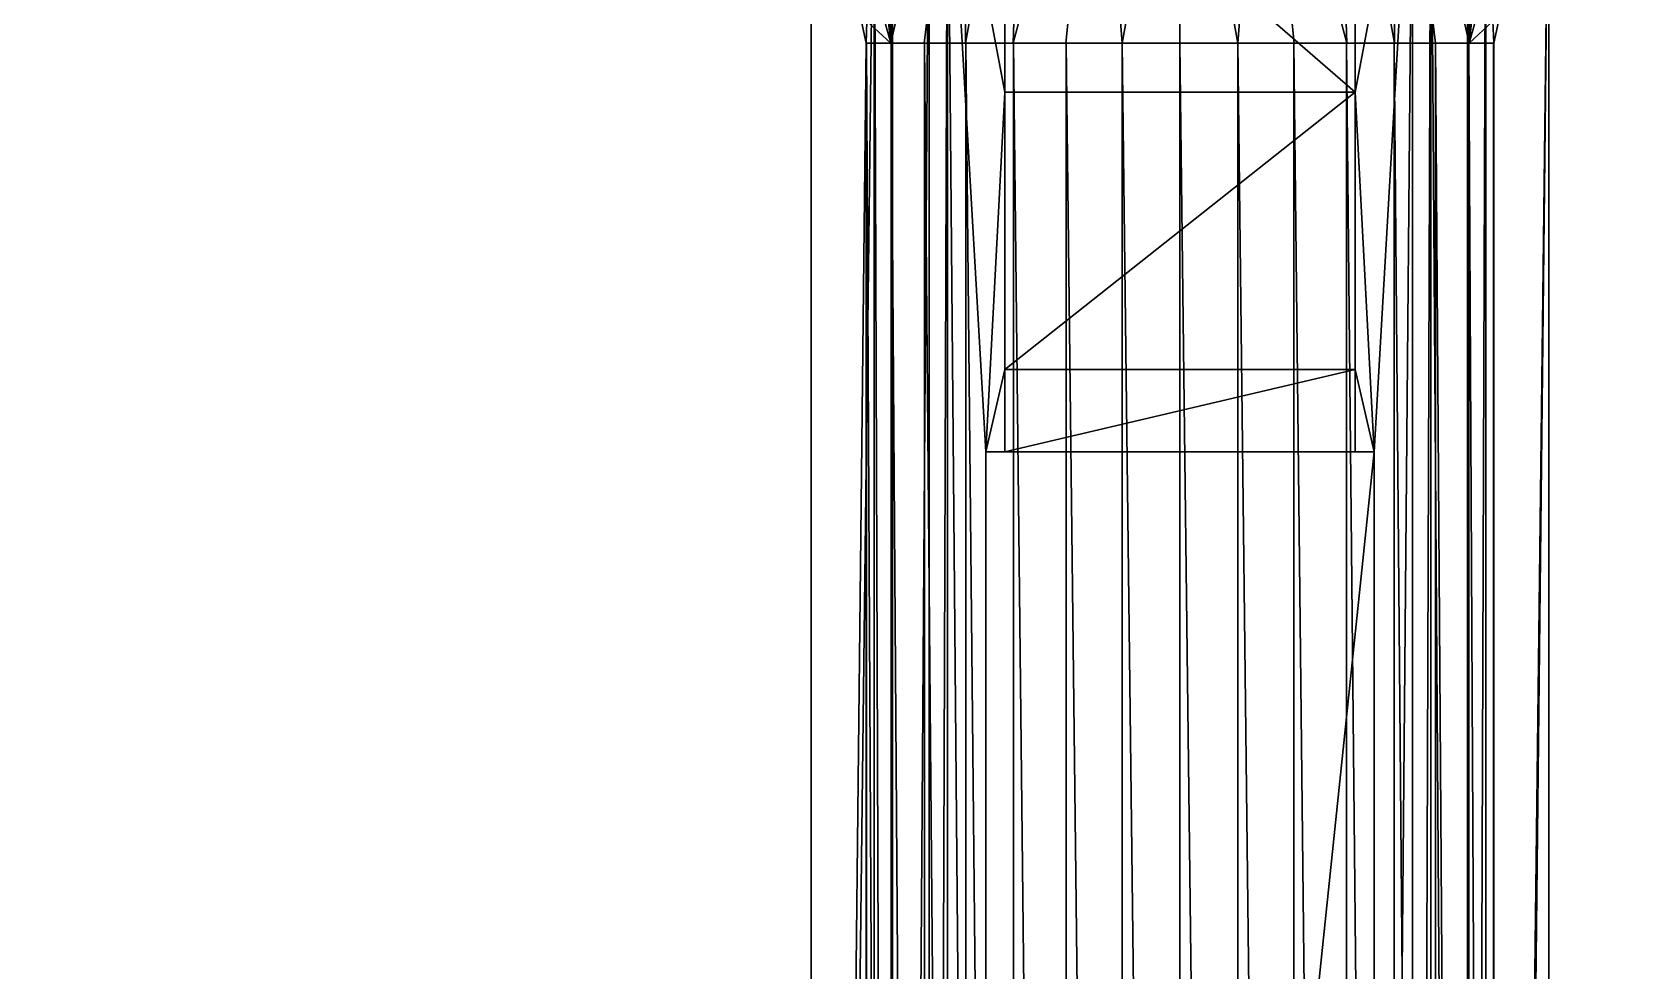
# Model space of a CAD drawing. Header units: inches. Extents: x 0 to 46333, y 12439 to 30520.
# Drawn here: x 17410.5 to 17585.4, y 16655.3 to 16757.3 of the extents above; entities that cross this region are included whole.
import ezdxf

# ---------------------------------------------------------------- set-up
doc = ezdxf.new("R2010")
doc.units = ezdxf.units.IN
doc.header["$MEASUREMENT"] = 0
doc.layers.add('DLX_FL1_LUM', color=7, linetype='Continuous', true_color=0xffd400)
doc.layers.add('DOOR', color=2, linetype='Continuous', lineweight=0)
doc.layers.add('v.p', color=7, linetype='Continuous')

# ---------------------------------------------------------------- blocks, each defined once
blk = doc.blocks.new('first floor civil')
at = {"layer": 'DOOR', "color": 9}
blk.add_arc((599835.37, 123266.2), 900, 270, 0, dxfattribs=at)

msp = doc.modelspace()

# ---------------------------------------------------------------- linework, layer by layer
at = {"layer": 'DLX_FL1_LUM'}
for points in [[(17503.86, 16756.12, 0), (17511.71, 16790.74, 0)], [(17511.71, 16790.74, 0), (17503.86, 16756.12, 0)], [(17511.71, 16790.74, 0), (17507.5, 16756.12, 0)], [(17507.5, 16756.12, 0), (17511.71, 16790.74, 0)], [(17511.71, 16790.74, 0), (17511.98, 16756.12, 0)], [(17511.98, 16756.12, 0), (17511.71, 16790.74, 0)], [(17511.98, 16756.12, 0), (17518.25, 16790.74, 0)], [(17518.25, 16790.74, 0), (17511.98, 16756.12, 0)], [(17526.36, 16790.74, 0), (17517.16, 16756.12, 0)], [(17517.16, 16756.12, 0), (17518.25, 16790.74, 0)], [(17518.25, 16790.74, 0), (17517.16, 16756.12, 0)], [(17517.16, 16756.12, 0), (17526.36, 16790.74, 0)], [(17526.36, 16790.74, 0), (17522.89, 16756.12, 0)], [(17522.89, 16756.12, 0), (17526.36, 16790.74, 0)], [(17529, 16756.12, 0), (17526.36, 16790.74, 0)], [(17526.36, 16790.74, 0), (17529, 16756.12, 0)], [(17535.29, 16790.74, 0), (17529, 16756.12, 0)], [(17529, 16756.12, 0), (17535.29, 16790.74, 0)], [(17535.29, 16790.74, 0), (17535.29, 16756.12, 0)], [(17535.29, 16790.74, 0), (17541.59, 16756.12, 0)], [(17535.29, 16756.12, 0), (17535.29, 16790.74, 0)], [(17541.59, 16756.12, 0), (17535.29, 16790.74, 0)], [(17541.59, 16756.12, 0), (17544.22, 16790.74, 0)], [(17544.22, 16790.74, 0), (17541.59, 16756.12, 0)], [(17544.22, 16790.74, 0), (17547.69, 16756.12, 0)], [(17544.22, 16790.74, 0), (17553.42, 16756.12, 0)], [(17547.69, 16756.12, 0), (17544.22, 16790.74, 0)], [(17553.42, 16756.12, 0), (17544.22, 16790.74, 0)], [(17553.42, 16756.12, 0), (17552.33, 16790.74, 0)], [(17552.33, 16790.74, 0), (17558.61, 16756.12, 0)], [(17552.33, 16790.74, 0), (17553.42, 16756.12, 0)], [(17558.61, 16756.12, 0), (17552.33, 16790.74, 0)], [(17558.61, 16756.12, 0), (17558.87, 16790.74, 0)], [(17558.87, 16790.74, 0), (17558.61, 16756.12, 0)], [(17566.72, 16756.12, 0), (17558.87, 16790.74, 0)], [(17558.87, 16790.74, 0), (17563.08, 16756.12, 0)], [(17558.87, 16790.74, 0), (17566.72, 16756.12, 0)], [(17563.08, 16756.12, 0), (17558.87, 16790.74, 0)], [(17502.06, 16783.86, 0), (17495.2, 16204.51, 0)], [(17495.2, 16783.86, 0), (17495.2, 16204.51, 0)], [(17495.2, 16204.51, 0), (17502.06, 16783.86, 0)], [(17495.2, 16204.51, 0), (17495.2, 16783.86, 0)], [(17495.2, 16783.86, 0), (17501.18, 16756.12, 0)], [(17501.18, 16756.12, 0), (17495.2, 16783.86, 0)], [(17502.06, 16204.51, 0), (17502.06, 16783.86, 0)], [(17502.06, 16783.86, 0), (17504.06, 16204.51, 0)], [(17504.06, 16204.51, 0), (17502.06, 16783.86, 0)], [(17502.06, 16783.86, 0), (17502.06, 16204.51, 0)], [(17508.03, 16783.86, 0), (17504.06, 16204.51, 0)], [(17504.06, 16783.86, 0), (17504.06, 16204.51, 0)], [(17504.06, 16204.51, 0), (17508.03, 16783.86, 0)], [(17504.06, 16204.51, 0), (17504.06, 16783.86, 0)], [(17508.03, 16204.51, 0), (17508.03, 16783.86, 0)], [(17510.03, 16783.86, 0), (17508.03, 16204.51, 0)], [(17508.03, 16783.86, 0), (17508.03, 16204.51, 0)], [(17508.03, 16204.51, 0), (17510.03, 16783.86, 0)], [(17510.03, 16783.86, 0), (17514.19, 16711.69, 0)], [(17516.25, 16750.78, 0), (17510.03, 16783.86, 0)], [(17510.03, 16783.86, 0), (17516.25, 16750.78, 0)], [(17510.03, 16783.86, 0), (17514.19, 16306.75, 0)], [(17514.19, 16711.69, 0), (17510.03, 16783.86, 0)], [(17510.03, 16783.86, 0), (17510.03, 16204.51, 0)], [(17514.19, 16306.75, 0), (17510.03, 16783.86, 0)], [(17510.03, 16204.51, 0), (17510.03, 16783.86, 0)], [(17516.25, 16750.78, 0), (17516.25, 16783.86, 0)], [(17516.25, 16783.86, 0), (17516.25, 16750.78, 0)], [(17554.34, 16750.78, 0), (17516.25, 16783.86, 0)], [(17516.25, 16783.86, 0), (17554.34, 16750.78, 0)], [(17560.55, 16783.86, 0), (17554.34, 16750.78, 0)], [(17554.34, 16750.78, 0), (17560.55, 16783.86, 0)], [(17554.34, 16783.86, 0), (17554.34, 16750.78, 0)], [(17554.34, 16750.78, 0), (17554.34, 16783.86, 0)], [(17556.39, 16711.69, 0), (17560.55, 16783.86, 0)], [(17560.55, 16783.86, 0), (17556.39, 16306.75, 0)], [(17556.39, 16306.75, 0), (17560.55, 16783.86, 0)], [(17560.55, 16783.86, 0), (17556.39, 16711.69, 0)], [(17560.55, 16204.51, 0), (17560.55, 16783.86, 0)], [(17560.55, 16204.51, 0), (17562.56, 16783.86, 0)], [(17560.55, 16783.86, 0), (17560.55, 16204.51, 0)], [(17562.56, 16783.86, 0), (17560.55, 16204.51, 0)], [(17562.56, 16783.86, 0), (17566.53, 16204.51, 0)], [(17562.56, 16204.51, 0), (17562.56, 16783.86, 0)], [(17566.53, 16204.51, 0), (17562.56, 16783.86, 0)], [(17562.56, 16783.86, 0), (17562.56, 16204.51, 0)], [(17568.53, 16783.86, 0), (17566.53, 16204.51, 0)], [(17566.53, 16783.86, 0), (17566.53, 16204.51, 0)], [(17566.53, 16204.51, 0), (17568.53, 16783.86, 0)], [(17566.53, 16204.51, 0), (17566.53, 16783.86, 0)], [(17575.39, 16783.86, 0), (17568.53, 16204.51, 0)], [(17568.53, 16783.86, 0), (17568.53, 16204.51, 0)], [(17568.53, 16204.51, 0), (17575.39, 16783.86, 0)], [(17568.53, 16204.51, 0), (17568.53, 16783.86, 0)], [(17569.41, 16232.25, 0), (17575.39, 16783.86, 0)], [(17575.39, 16783.86, 0), (17569.41, 16756.12, 0)], [(17569.41, 16756.12, 0), (17575.39, 16783.86, 0)], [(17575.39, 16783.86, 0), (17569.41, 16232.25, 0)], [(17575.39, 16204.51, 0), (17575.39, 16783.86, 0)], [(17575.39, 16783.86, 0), (17575.39, 16204.51, 0)], [(17504.71, 16780.1, 0), (17503.86, 16756.12, 0)], [(17503.86, 16756.12, 0), (17504.71, 16780.1, 0)], [(17565.87, 16780.1, 0), (17566.72, 16756.12, 0)], [(17566.72, 16756.12, 0), (17565.87, 16780.1, 0)], [(17503.4, 16774.73, 0), (17503.86, 16756.12, 0)], [(17503.86, 16756.12, 0), (17503.4, 16774.73, 0)], [(17567.18, 16774.73, 0), (17566.72, 16756.12, 0)], [(17566.72, 16756.12, 0), (17567.18, 16774.73, 0)], [(17502.39, 16769.29, 0), (17503.86, 16756.12, 0)], [(17503.86, 16756.12, 0), (17502.39, 16769.29, 0)], [(17568.19, 16769.29, 0), (17566.72, 16756.12, 0)], [(17566.72, 16756.12, 0), (17568.19, 16769.29, 0)], [(17501.68, 16763.87, 0), (17503.86, 16756.12, 0)], [(17503.86, 16756.12, 0), (17501.68, 16763.87, 0)], [(17568.9, 16763.87, 0), (17566.72, 16756.12, 0)], [(17566.72, 16756.12, 0), (17568.9, 16763.87, 0)], [(17501.27, 16758.52, 0), (17501.18, 16756.12, 0)], [(17501.18, 16756.12, 0), (17501.27, 16758.52, 0)], [(17501.27, 16758.52, 0), (17503.86, 16756.12, 0)], [(17503.86, 16756.12, 0), (17501.27, 16758.52, 0)], [(17566.72, 16756.12, 0), (17569.31, 16758.52, 0)], [(17569.31, 16758.52, 0), (17566.72, 16756.12, 0)], [(17569.41, 16756.12, 0), (17569.31, 16758.52, 0)], [(17569.31, 16758.52, 0), (17569.41, 16756.12, 0)], [(17501.18, 16756.12, 0), (17495.2, 16204.51, 0)], [(17495.2, 16204.51, 0), (17501.18, 16756.12, 0)], [(17501.21, 16756.12, 0), (17501.18, 16756.12, 0)], [(17501.18, 16756.12, 0), (17503.86, 16756.12, 0)], [(17501.21, 16232.25, 0), (17501.18, 16756.12, 0)], [(17501.18, 16756.12, 0), (17501.21, 16756.12, 0)], [(17501.18, 16756.12, 0), (17501.18, 16232.25, 0)], [(17501.18, 16232.25, 0), (17501.18, 16756.12, 0)], [(17501.18, 16756.12, 0), (17501.21, 16232.25, 0)], [(17503.86, 16756.12, 0), (17501.18, 16756.12, 0)], [(17503.9, 16756.12, 0), (17501.21, 16756.12, 0)], [(17501.21, 16756.12, 0), (17503.86, 16756.12, 0)], [(17503.86, 16756.12, 0), (17501.21, 16756.12, 0)], [(17501.21, 16756.12, 0), (17501.21, 16232.25, 0)], [(17501.21, 16232.25, 0), (17501.21, 16756.12, 0)], [(17501.21, 16756.12, 0), (17503.9, 16232.25, 0)], [(17503.9, 16232.25, 0), (17501.21, 16756.12, 0)], [(17501.21, 16756.12, 0), (17503.9, 16756.12, 0)], [(17503.86, 16756.12, 0), (17503.9, 16756.12, 0)], [(17503.9, 16756.12, 0), (17503.86, 16756.12, 0)], [(17503.86, 16756.12, 0), (17507.5, 16756.12, 0)], [(17507.5, 16756.12, 0), (17503.86, 16756.12, 0)], [(17507.54, 16756.12, 0), (17503.9, 16756.12, 0)], [(17503.9, 16756.12, 0), (17507.5, 16756.12, 0)], [(17507.5, 16756.12, 0), (17503.9, 16756.12, 0)], [(17503.9, 16232.25, 0), (17503.9, 16756.12, 0)], [(17503.9, 16756.12, 0), (17507.54, 16232.25, 0)], [(17503.9, 16756.12, 0), (17503.9, 16232.25, 0)], [(17507.54, 16232.25, 0), (17503.9, 16756.12, 0)], [(17503.9, 16756.12, 0), (17507.54, 16756.12, 0)], [(17507.5, 16756.12, 0), (17511.98, 16756.12, 0)], [(17507.54, 16756.12, 0), (17507.5, 16756.12, 0)], [(17507.5, 16756.12, 0), (17507.54, 16756.12, 0)], [(17511.98, 16756.12, 0), (17507.5, 16756.12, 0)], [(17511.98, 16756.12, 0), (17507.54, 16756.12, 0)], [(17512.01, 16756.12, 0), (17507.54, 16756.12, 0)], [(17507.54, 16756.12, 0), (17511.98, 16756.12, 0)], [(17507.54, 16232.25, 0), (17507.54, 16756.12, 0)], [(17507.54, 16756.12, 0), (17512.01, 16232.25, 0)], [(17507.54, 16756.12, 0), (17507.54, 16232.25, 0)], [(17512.01, 16232.25, 0), (17507.54, 16756.12, 0)], [(17507.54, 16756.12, 0), (17512.01, 16756.12, 0)], [(17511.98, 16756.12, 0), (17512.01, 16756.12, 0)], [(17511.98, 16756.12, 0), (17517.16, 16756.12, 0)], [(17512.01, 16756.12, 0), (17511.98, 16756.12, 0)], [(17517.16, 16756.12, 0), (17511.98, 16756.12, 0)], [(17517.16, 16756.12, 0), (17512.01, 16756.12, 0)], [(17517.19, 16756.12, 0), (17512.01, 16756.12, 0)], [(17512.01, 16756.12, 0), (17517.16, 16756.12, 0)], [(17512.01, 16232.25, 0), (17512.01, 16756.12, 0)], [(17512.01, 16756.12, 0), (17517.19, 16232.25, 0)], [(17512.01, 16756.12, 0), (17512.01, 16232.25, 0)], [(17517.19, 16232.25, 0), (17512.01, 16756.12, 0)], [(17512.01, 16756.12, 0), (17517.19, 16756.12, 0)], [(17517.16, 16756.12, 0), (17517.19, 16756.12, 0)], [(17517.16, 16756.12, 0), (17522.89, 16756.12, 0)], [(17517.19, 16756.12, 0), (17517.16, 16756.12, 0)], [(17522.89, 16756.12, 0), (17517.16, 16756.12, 0)], [(17522.89, 16756.12, 0), (17517.19, 16756.12, 0)], [(17522.91, 16756.12, 0), (17517.19, 16756.12, 0)], [(17517.19, 16756.12, 0), (17522.89, 16756.12, 0)], [(17517.19, 16232.25, 0), (17517.19, 16756.12, 0)], [(17517.19, 16756.12, 0), (17522.91, 16232.25, 0)], [(17517.19, 16756.12, 0), (17517.19, 16232.25, 0)], [(17522.91, 16232.25, 0), (17517.19, 16756.12, 0)], [(17517.19, 16756.12, 0), (17522.91, 16756.12, 0)], [(17522.89, 16756.12, 0), (17522.91, 16756.12, 0)], [(17522.89, 16756.12, 0), (17529, 16756.12, 0)], [(17522.91, 16756.12, 0), (17522.89, 16756.12, 0)], [(17529, 16756.12, 0), (17522.89, 16756.12, 0)], [(17529, 16756.12, 0), (17522.91, 16756.12, 0)], [(17529.01, 16756.12, 0), (17522.91, 16756.12, 0)], [(17522.91, 16756.12, 0), (17529, 16756.12, 0)], [(17522.91, 16232.25, 0), (17522.91, 16756.12, 0)], [(17522.91, 16756.12, 0), (17529.01, 16232.25, 0)], [(17522.91, 16756.12, 0), (17522.91, 16232.25, 0)], [(17529.01, 16232.25, 0), (17522.91, 16756.12, 0)], [(17522.91, 16756.12, 0), (17529.01, 16756.12, 0)], [(17529, 16756.12, 0), (17529.01, 16756.12, 0)], [(17529, 16756.12, 0), (17535.29, 16756.12, 0)], [(17529.01, 16756.12, 0), (17529, 16756.12, 0)], [(17535.29, 16756.12, 0), (17529, 16756.12, 0)], [(17535.29, 16756.12, 0), (17529.01, 16756.12, 0)], [(17535.29, 16756.12, 0), (17529.01, 16756.12, 0)], [(17529.01, 16756.12, 0), (17535.29, 16756.12, 0)], [(17529.01, 16232.25, 0), (17529.01, 16756.12, 0)], [(17529.01, 16756.12, 0), (17535.29, 16232.25, 0)], [(17529.01, 16756.12, 0), (17529.01, 16232.25, 0)], [(17535.29, 16232.25, 0), (17529.01, 16756.12, 0)], [(17529.01, 16756.12, 0), (17535.29, 16756.12, 0)], [(17535.29, 16756.12, 0), (17535.29, 16756.12, 0)], [(17535.29, 16756.12, 0), (17541.59, 16756.12, 0)], [(17541.58, 16756.12, 0), (17535.29, 16756.12, 0)], [(17535.29, 16756.12, 0), (17541.58, 16756.12, 0)], [(17541.58, 16756.12, 0), (17535.29, 16756.12, 0)], [(17535.29, 16756.12, 0), (17535.29, 16756.12, 0)], [(17541.59, 16756.12, 0), (17535.29, 16756.12, 0)], [(17535.29, 16232.25, 0), (17535.29, 16756.12, 0)], [(17535.29, 16756.12, 0), (17541.58, 16232.25, 0)], [(17535.29, 16756.12, 0), (17535.29, 16232.25, 0)], [(17541.58, 16232.25, 0), (17535.29, 16756.12, 0)], [(17535.29, 16756.12, 0), (17541.58, 16756.12, 0)], [(17541.59, 16756.12, 0), (17541.58, 16756.12, 0)], [(17547.67, 16756.12, 0), (17541.58, 16756.12, 0)], [(17541.58, 16756.12, 0), (17541.59, 16756.12, 0)], [(17541.58, 16232.25, 0), (17541.58, 16756.12, 0)], [(17541.58, 16756.12, 0), (17547.67, 16232.25, 0)], [(17541.58, 16756.12, 0), (17541.58, 16232.25, 0)], [(17547.67, 16232.25, 0), (17541.58, 16756.12, 0)], [(17541.58, 16756.12, 0), (17547.67, 16756.12, 0)], [(17541.59, 16756.12, 0), (17547.67, 16756.12, 0)], [(17547.67, 16756.12, 0), (17541.59, 16756.12, 0)], [(17541.59, 16756.12, 0), (17547.69, 16756.12, 0)], [(17547.69, 16756.12, 0), (17541.59, 16756.12, 0)], [(17553.39, 16756.12, 0), (17547.67, 16756.12, 0)], [(17547.67, 16756.12, 0), (17547.69, 16756.12, 0)], [(17547.69, 16756.12, 0), (17547.67, 16756.12, 0)], [(17547.67, 16232.25, 0), (17547.67, 16756.12, 0)], [(17547.67, 16756.12, 0), (17553.39, 16232.25, 0)], [(17547.67, 16756.12, 0), (17547.67, 16232.25, 0)], [(17553.39, 16232.25, 0), (17547.67, 16756.12, 0)], [(17547.67, 16756.12, 0), (17553.39, 16756.12, 0)], [(17547.69, 16756.12, 0), (17553.39, 16756.12, 0)], [(17553.39, 16756.12, 0), (17547.69, 16756.12, 0)], [(17547.69, 16756.12, 0), (17553.42, 16756.12, 0)], [(17553.42, 16756.12, 0), (17547.69, 16756.12, 0)], [(17558.57, 16756.12, 0), (17553.39, 16756.12, 0)], [(17553.39, 16756.12, 0), (17553.42, 16756.12, 0)], [(17553.42, 16756.12, 0), (17553.39, 16756.12, 0)], [(17553.39, 16232.25, 0), (17553.39, 16756.12, 0)], [(17553.39, 16756.12, 0), (17558.57, 16232.25, 0)], [(17553.39, 16756.12, 0), (17553.39, 16232.25, 0)], [(17558.57, 16232.25, 0), (17553.39, 16756.12, 0)], [(17553.39, 16756.12, 0), (17558.57, 16756.12, 0)], [(17553.42, 16756.12, 0), (17558.57, 16756.12, 0)], [(17558.57, 16756.12, 0), (17553.42, 16756.12, 0)], [(17553.42, 16756.12, 0), (17558.61, 16756.12, 0)], [(17558.61, 16756.12, 0), (17553.42, 16756.12, 0)], [(17563.05, 16756.12, 0), (17558.57, 16756.12, 0)], [(17558.57, 16756.12, 0), (17558.61, 16756.12, 0)], [(17558.61, 16756.12, 0), (17558.57, 16756.12, 0)], [(17558.57, 16232.25, 0), (17558.57, 16756.12, 0)], [(17558.57, 16756.12, 0), (17563.05, 16232.25, 0)], [(17558.57, 16756.12, 0), (17558.57, 16232.25, 0)], [(17563.05, 16232.25, 0), (17558.57, 16756.12, 0)], [(17558.57, 16756.12, 0), (17563.05, 16756.12, 0)], [(17558.61, 16756.12, 0), (17563.05, 16756.12, 0)], [(17563.05, 16756.12, 0), (17558.61, 16756.12, 0)], [(17558.61, 16756.12, 0), (17563.08, 16756.12, 0)], [(17563.08, 16756.12, 0), (17558.61, 16756.12, 0)], [(17566.68, 16756.12, 0), (17563.05, 16756.12, 0)], [(17563.05, 16756.12, 0), (17563.08, 16756.12, 0)], [(17563.08, 16756.12, 0), (17563.05, 16756.12, 0)], [(17563.05, 16232.25, 0), (17563.05, 16756.12, 0)], [(17563.05, 16756.12, 0), (17566.68, 16232.25, 0)], [(17563.05, 16756.12, 0), (17563.05, 16232.25, 0)], [(17566.68, 16232.25, 0), (17563.05, 16756.12, 0)], [(17563.05, 16756.12, 0), (17566.68, 16756.12, 0)], [(17563.08, 16756.12, 0), (17566.68, 16756.12, 0)], [(17566.68, 16756.12, 0), (17563.08, 16756.12, 0)], [(17563.08, 16756.12, 0), (17566.72, 16756.12, 0)], [(17566.72, 16756.12, 0), (17563.08, 16756.12, 0)], [(17569.37, 16756.12, 0), (17566.68, 16756.12, 0)], [(17566.68, 16756.12, 0), (17566.72, 16756.12, 0)], [(17566.72, 16756.12, 0), (17566.68, 16756.12, 0)], [(17566.68, 16232.25, 0), (17566.68, 16756.12, 0)], [(17566.68, 16756.12, 0), (17569.37, 16232.25, 0)], [(17566.68, 16756.12, 0), (17566.68, 16232.25, 0)], [(17569.37, 16232.25, 0), (17566.68, 16756.12, 0)], [(17566.68, 16756.12, 0), (17569.37, 16756.12, 0)], [(17566.72, 16756.12, 0), (17569.41, 16756.12, 0)], [(17569.37, 16756.12, 0), (17566.72, 16756.12, 0)], [(17566.72, 16756.12, 0), (17569.37, 16756.12, 0)], [(17569.41, 16756.12, 0), (17566.72, 16756.12, 0)], [(17569.41, 16756.12, 0), (17569.37, 16756.12, 0)], [(17569.37, 16232.25, 0), (17569.37, 16756.12, 0)], [(17569.37, 16756.12, 0), (17569.41, 16232.25, 0)], [(17569.41, 16232.25, 0), (17569.37, 16756.12, 0)], [(17569.37, 16756.12, 0), (17569.41, 16756.12, 0)], [(17569.37, 16756.12, 0), (17569.37, 16232.25, 0)], [(17569.41, 16232.25, 0), (17569.41, 16756.12, 0)], [(17569.41, 16756.12, 0), (17569.41, 16232.25, 0)], [(17516.25, 16750.78, 0), (17514.19, 16711.69, 0)], [(17514.19, 16711.69, 0), (17516.25, 16750.78, 0)], [(17516.25, 16720.64, 0), (17516.25, 16750.78, 0)], [(17516.25, 16750.78, 0), (17554.34, 16750.78, 0)], [(17516.25, 16750.78, 0), (17554.34, 16750.78, 0)], [(17554.34, 16750.78, 0), (17516.25, 16750.78, 0)], [(17516.25, 16750.78, 0), (17554.34, 16750.78, 0)], [(17554.34, 16750.78, 0), (17516.25, 16750.78, 0)], [(17516.25, 16750.78, 0), (17516.25, 16750.78, 0)], [(17516.25, 16720.64, 0), (17516.25, 16750.78, 0)], [(17516.25, 16750.78, 0), (17516.25, 16750.78, 0)], [(17516.25, 16750.78, 0), (17516.25, 16720.64, 0)], [(17516.25, 16720.64, 0), (17516.25, 16750.78, 0)], [(17516.25, 16750.78, 0), (17516.25, 16720.64, 0)], [(17554.34, 16750.78, 0), (17516.25, 16720.64, 0)], [(17516.25, 16750.78, 0), (17516.25, 16720.64, 0)], [(17516.25, 16720.64, 0), (17554.34, 16750.78, 0)], [(17554.34, 16750.78, 0), (17516.25, 16750.78, 0)], [(17554.34, 16750.78, 0), (17556.39, 16711.69, 0)], [(17556.39, 16711.69, 0), (17554.34, 16750.78, 0)], [(17554.34, 16750.78, 0), (17554.34, 16720.64, 0)], [(17554.34, 16750.78, 0), (17554.34, 16720.64, 0)], [(17554.34, 16720.64, 0), (17554.34, 16750.78, 0)], [(17554.34, 16750.78, 0), (17554.34, 16720.64, 0)], [(17554.34, 16720.64, 0), (17554.34, 16750.78, 0)], [(17554.34, 16750.78, 0), (17554.34, 16750.78, 0)], [(17554.34, 16750.78, 0), (17554.34, 16750.78, 0)], [(17554.34, 16720.64, 0), (17554.34, 16750.78, 0)], [(17516.25, 16720.64, 0), (17514.19, 16711.69, 0)], [(17514.19, 16711.69, 0), (17516.25, 16720.64, 0)], [(17516.25, 16711.69, 0), (17554.34, 16720.64, 0)], [(17554.34, 16720.64, 0), (17516.25, 16720.64, 0)], [(17516.25, 16720.64, 0), (17516.25, 16711.69, 0)], [(17554.34, 16720.64, 0), (17516.25, 16711.69, 0)], [(17516.25, 16711.69, 0), (17516.25, 16720.64, 0)], [(17554.34, 16720.64, 0), (17516.25, 16720.64, 0)], [(17516.25, 16720.64, 0), (17516.25, 16720.64, 0)], [(17516.25, 16720.64, 0), (17554.34, 16720.64, 0)], [(17554.34, 16720.64, 0), (17516.25, 16720.64, 0)], [(17516.25, 16720.64, 0), (17554.34, 16720.64, 0)], [(17516.25, 16720.64, 0), (17516.25, 16720.64, 0)], [(17516.25, 16720.64, 0), (17554.34, 16720.64, 0)], [(17554.34, 16711.69, 0), (17554.34, 16720.64, 0)], [(17554.34, 16720.64, 0), (17556.39, 16711.69, 0)], [(17556.39, 16711.69, 0), (17554.34, 16720.64, 0)], [(17554.34, 16720.64, 0), (17554.34, 16711.69, 0)], [(17554.34, 16720.64, 0), (17554.34, 16720.64, 0)], [(17554.34, 16720.64, 0), (17554.34, 16720.64, 0)], [(17516.25, 16711.69, 0), (17514.19, 16711.69, 0)], [(17514.19, 16711.69, 0), (17554.34, 16711.69, 0)], [(17554.34, 16711.69, 0), (17514.19, 16711.69, 0)], [(17514.19, 16711.69, 0), (17556.39, 16711.69, 0)], [(17556.39, 16711.69, 0), (17514.19, 16711.69, 0)], [(17514.19, 16711.69, 0), (17514.19, 16306.75, 0)], [(17514.19, 16306.75, 0), (17556.39, 16711.69, 0)], [(17556.39, 16711.69, 0), (17514.19, 16306.75, 0)], [(17514.19, 16711.69, 0), (17516.25, 16711.69, 0)], [(17514.19, 16306.75, 0), (17514.19, 16711.69, 0)], [(17516.25, 16711.69, 0), (17554.34, 16711.69, 0)], [(17554.34, 16711.69, 0), (17516.25, 16711.69, 0)], [(17556.39, 16711.69, 0), (17554.34, 16711.69, 0)], [(17554.34, 16711.69, 0), (17556.39, 16711.69, 0)], [(17556.39, 16306.75, 0), (17556.39, 16711.69, 0)], [(17556.39, 16711.69, 0), (17556.39, 16306.75, 0)]]:
    msp.add_polyline3d(points, dxfattribs=at)

# ---------------------------------------------------------------- block references
at = {"layer": 'v.p', "color": 1, "linetype": 'Continuous'}
msp.add_blockref('first floor civil', (-582715.15, -105895.12), dxfattribs=at)

doc.saveas('drawing.dxf')
